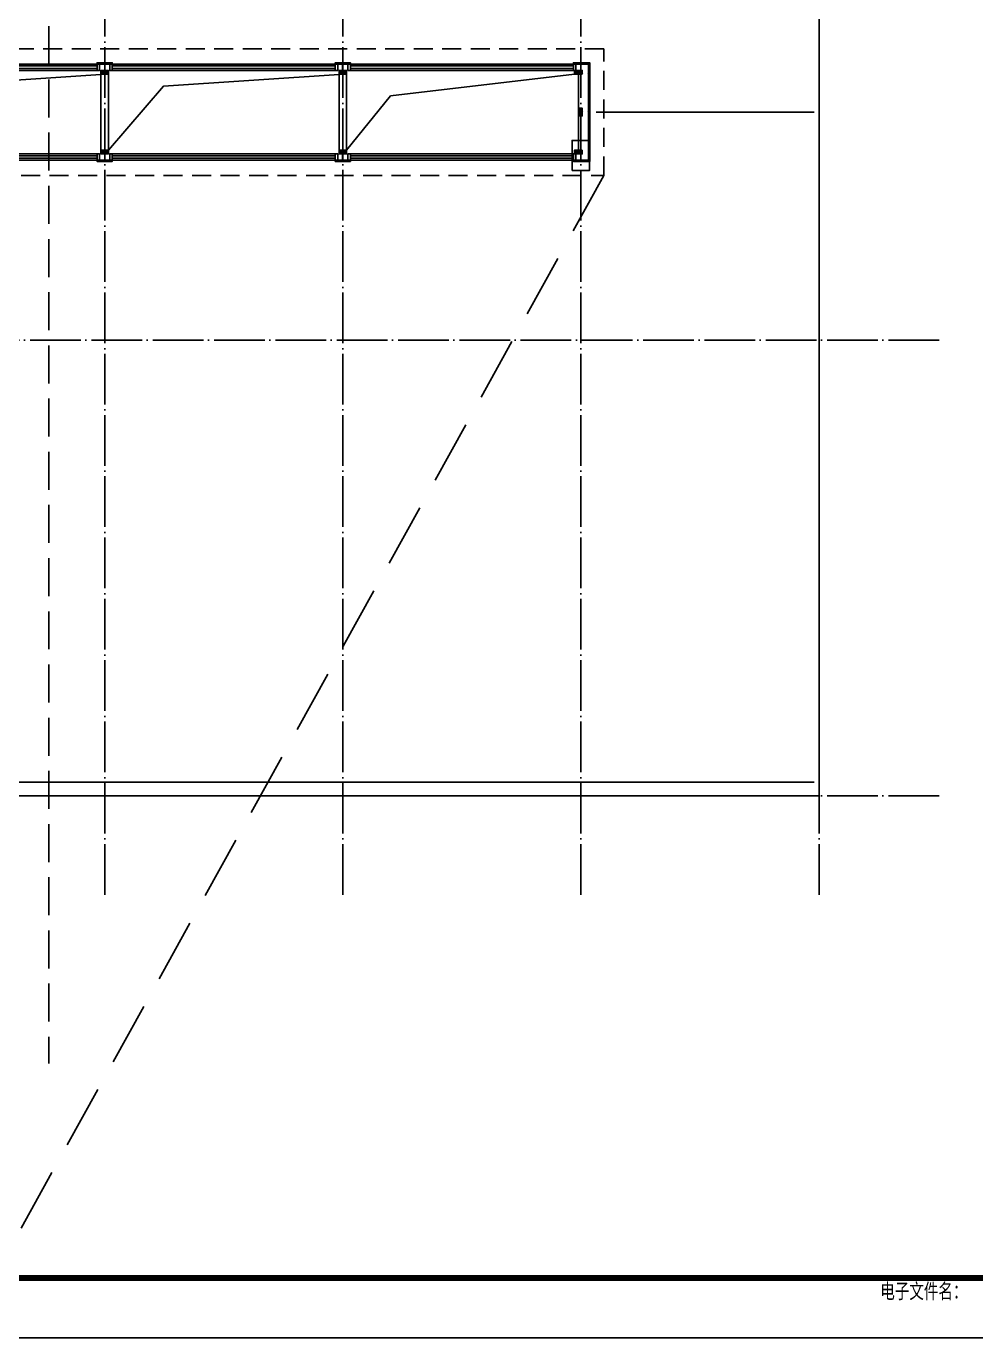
# Model space of a CAD drawing. Extents: x -446699 to 757189, y -606167 to -103070.
# Drawn here: x 199637 to 237119, y -274920 to -223135 of the extents above; entities that cross this region are included whole.
import ezdxf

# ---------------------------------------------------------------- set-up
doc = ezdxf.new("R2010")
doc.units = 0
doc.header["$LTSCALE"] = 1000
doc.header["$MEASUREMENT"] = 0
for name, pattern in [('$0$HIDDEN', [0.375, 0.25, -0.125]), ('DASH', [0.35, 0.25, -0.1]), ('DOTE', [2.42, 2, -0.2, 0.02, -0.2])]:
    doc.linetypes.add(name, pattern=pattern)
for name, color, linetype in [('14', 14, 'Continuous'), ('DIM_IDEN', 3, 'Continuous'), ('DOTE', 1, 'Continuous'), ('EVTR', 2, 'Continuous'), ('LVTRY', 6, 'Continuous'), ('PUB_TITLE', 4, 'Continuous'), ('STAIR', 2, 'Continuous'), ('WINDOW', 2, 'Continuous')]:
    doc.layers.add(name, color=color, linetype=linetype)
doc.styles.add('HZTXT', font='romane.shx', dxfattribs={"width": 0.7, "bigfont": 'hztxt.shx'})

# ---------------------------------------------------------------- blocks, each defined once
blk = doc.blocks.new('SAFDSGDFH')
h = blk.add_hatch()
h.set_pattern_fill('ANSI31', color=8, scale=20)
h.set_pattern_definition([(45, (0, 0), (-22.4506403, 22.4506403), [])])
h.paths.add_polyline_path([(565951, 575744), (565951, 575606), (566239, 575606), (566239, 575744)])
blk.add_lwpolyline([(565945, 575750), (565945, 575600), (566245, 575600), (566245, 575750), (565945, 575750)])
blk.add_lwpolyline([(565951, 575744), (565951, 575606), (566239, 575606), (566239, 575744)], close=True)
blk = doc.blocks.new('SAFSDG')
at = {"layer": 'STAIR'}
blk.add_lwpolyline([(575691, 574745), (575791, 574745), (575791, 574995), (575691, 574995)], close=True, dxfattribs=at)
blk = doc.blocks.new('ASSDFDG')
at = {"color": 6}
blk.add_lwpolyline([(573216, 574745), (573816, 574745), (573816, 574695), (573216, 574695), (573216, 574745)], dxfattribs=at)
blk = doc.blocks.new('TRJHTJNF')
at = {"const_width": 3}
blk.add_lwpolyline([(165097, -228226), (165097, -228176), (165172, -228176), (165172, -228426), (165097, -228426), (165097, -228376)], dxfattribs=at)
at = {"layer": 'WINDOW', "color": 4}
for p, q in [((164834, -228251), (156034, -228251)), ((164834, -228351), (156034, -228351)), ((164834, -228476), (164834, -228326))]:
    blk.add_line(p, q, dxfattribs=at)
blk.add_lwpolyline([(156034, -228426), (164834, -228426), (164834, -228176), (156034, -228176)], close=True, dxfattribs=at)
for name, p in [('SAFSDG', (-419757, -803171)), ('SAFSDG', (-410857, -803171)), ('SAFDSGDFH', (-400961, -803776)), ('ASSDFDG', (-417782, -803171)), ('ASSDFDG', (-408382, -803171))]:
    blk.add_blockref(name, p)
blk = doc.blocks.new('54YTRHD')
at = {"color": 8}
for p, q in [((164984, -228026), (164984, -225026)), ((165284, -228026), (165284, -225026))]:
    blk.add_line(p, q, dxfattribs=at)
blk.add_lwpolyline([(155884, -228026), (158053, -225504), (164984, -225037)], dxfattribs=at)
blk = doc.blocks.new('DSGDFFJ')
at = {"color": 6}
blk.add_lwpolyline([(564916, 578645), (564866, 578645), (564866, 574745), (564916, 574745)], close=True, dxfattribs=at)
at = {"const_width": 3}
blk.add_lwpolyline([(565116, 576732), (565166, 576732), (565166, 576657), (564916, 576657), (564916, 576732), (564966, 576732)], dxfattribs=at)
at = {"rotation": 270}
blk.add_blockref('SAFDSGDFH', (-10434, 1142790), dxfattribs=at)
blk = doc.blocks.new('TRHNGJDD')
at = {"const_width": 3}
for points in [[(146234, -228064), (146284, -228064), (146284, -228139), (146034, -228139), (146034, -228064), (146084, -228064)], [(146297, -228226), (146297, -228176), (146372, -228176), (146372, -228426), (146297, -228426), (146297, -228376)], [(155697, -228226), (155697, -228176), (155772, -228176), (155772, -228426), (155697, -228426), (155697, -228376)]]:
    blk.add_lwpolyline(points, dxfattribs=at)
at = {"layer": 'WINDOW', "color": 4}
for p, q in [((155434, -228251), (146634, -228251)), ((155434, -228351), (146634, -228351)), ((155434, -228476), (155434, -228326))]:
    blk.add_line(p, q, dxfattribs=at)
blk.add_lwpolyline([(146634, -228426), (155434, -228426), (155434, -228176), (146634, -228176)], close=True, dxfattribs=at)
for name, p in [('SAFDSGDFH', (-419661, -803776)), ('SAFSDG', (-429157, -803171)), ('SAFSDG', (-420257, -803171)), ('ASSDFDG', (-427182, -803171))]:
    blk.add_blockref(name, p)
blk = doc.blocks.new('YHYHHRR')
at = {"layer": '14', "style": 'HZTXT', "width": 0.85}
blk.add_text('电子文件名：', height=450, rotation=359.9997, dxfattribs=at).set_placement((242776, 460265))

msp = doc.modelspace()

# ---------------------------------------------------------------- linework, layer by layer
at = {"color": 251, "linetype": 'DASH', "ltscale": 6}
msp.add_lwpolyline([(200525.4, -191637.6), (200525.4, -264087.2)], dxfattribs=at)
msp.add_lwpolyline([(136934.1, -199526.4), (230934.1, -199526.4), (230934.1, -253526.4), (136934.1, -253526.4)], close=True)
at = {"color": 2, "linetype": '$0$HIDDEN', "ltscale": 3}
msp.add_lwpolyline([(145434.1, -224026.4), (145434.1, -229026.4), (222434.1, -229026.4), (222434.1, -224026.4)], close=True, dxfattribs=at)
at = {"color": 251}
msp.add_lwpolyline([(212278.1, -228026.4), (214016.3, -225886.3), (221284.1, -225026.4)], dxfattribs=at)
at = {"layer": 'DIM_IDEN'}
msp.add_lwpolyline([(221184.1, -228833.5), (221870.5, -228833.5), (221870.5, -227646), (221184.1, -227646)], close=True, dxfattribs=at)
msp.add_lwpolyline([(221303, -228833.5, 1), (221303, -228833.5, 1)], format="xyb", close=True, dxfattribs=at)
msp.add_lwpolyline([(221303, -228833.5, 1), (221303, -228833.5, 1)], format="xyb", close=True, dxfattribs=at)
msp.add_lwpolyline([(221303, -228833.5, 1), (221303, -228833.5, 1)], format="xyb", close=True, dxfattribs=at)
at = {"layer": 'DOTE', "linetype": 'DOTE'}
for p, q in [((202734.1, -257426.4), (202734.1, -198626.4)), ((212134.1, -257426.4), (212134.1, -198626.4)), ((221534.1, -257426.4), (221534.1, -198626.4)), ((230934.1, -257426.4), (230934.1, -198626.4)), ((132034.1, -235526.4), (235834.1, -235526.4)), ((132034.1, -253526.4), (235834.1, -253526.4))]:
    msp.add_line(p, q, dxfattribs=at)
at = {"layer": 'EVTR', "ltscale": 3}
for points in [[(221434.1, -224981), (221434.1, -228026.4)], [(222134.1, -226526.4), (230734.1, -226526.4)]]:
    msp.add_lwpolyline(points, dxfattribs=at)
at = {"layer": 'LVTRY', "color": 251, "linetype": '$0$HIDDEN', "ltscale": 10}
msp.add_lwpolyline([(222434.1, -229026.4), (198748.3, -271823.5)], dxfattribs=at)
at = {"layer": 'PUB_TITLE'}
msp.add_lwpolyline([(113357.4, -274919.7), (271007.4, -274919.7), (271007.4, -185819.7), (113357.4, -185819.7)], close=True, dxfattribs=at)
at = {"layer": 'PUB_TITLE', "color": 14}
msp.add_lwpolyline([(113357.4, -274919.7), (271007.4, -274919.7), (271007.4, -185819.7), (113357.4, -185819.7)], close=True, dxfattribs=at)
at = {"layer": 'PUB_TITLE', "color": 14, "const_width": 236}
msp.add_lwpolyline([(119256.6, -272560), (269507.4, -272560), (269507.4, -188179.7), (119256.6, -188179.7)], close=True, dxfattribs=at)
at = {"layer": 'STAIR'}
msp.add_lwpolyline([(230734.1, -252976.4), (137134.1, -252976.4)], dxfattribs=at)

# ---------------------------------------------------------------- block references
at = {"xscale": -1, "rotation": 180}
for p in [(37600, -453052.9), (47000, -453052.9)]:
    msp.add_blockref('TRJHTJNF', p, dxfattribs=at)
at = {"rotation": 180}
msp.add_blockref('TRHNGJDD', (367868.1, -453052.9), dxfattribs=at)
at = {"xscale": -1}
for name, p in [('DSGDFFJ', (786750.1, -803221.3)), ('TRHNGJDD', (367868.1, 0))]:
    msp.add_blockref(name, p, dxfattribs=at)
for name, p in [('54YTRHD', (37600, 0)), ('54YTRHD', (47000, 0)), ('TRJHTJNF', (37600, 0)), ('TRJHTJNF', (47000, 0))]:
    msp.add_blockref(name, p)
at = {"xscale": 1.5, "yscale": 1.5, "zscale": 1.5}
msp.add_blockref('YHYHHRR', (-130814.4, -963834.3), dxfattribs=at)

doc.saveas('drawing.dxf')
